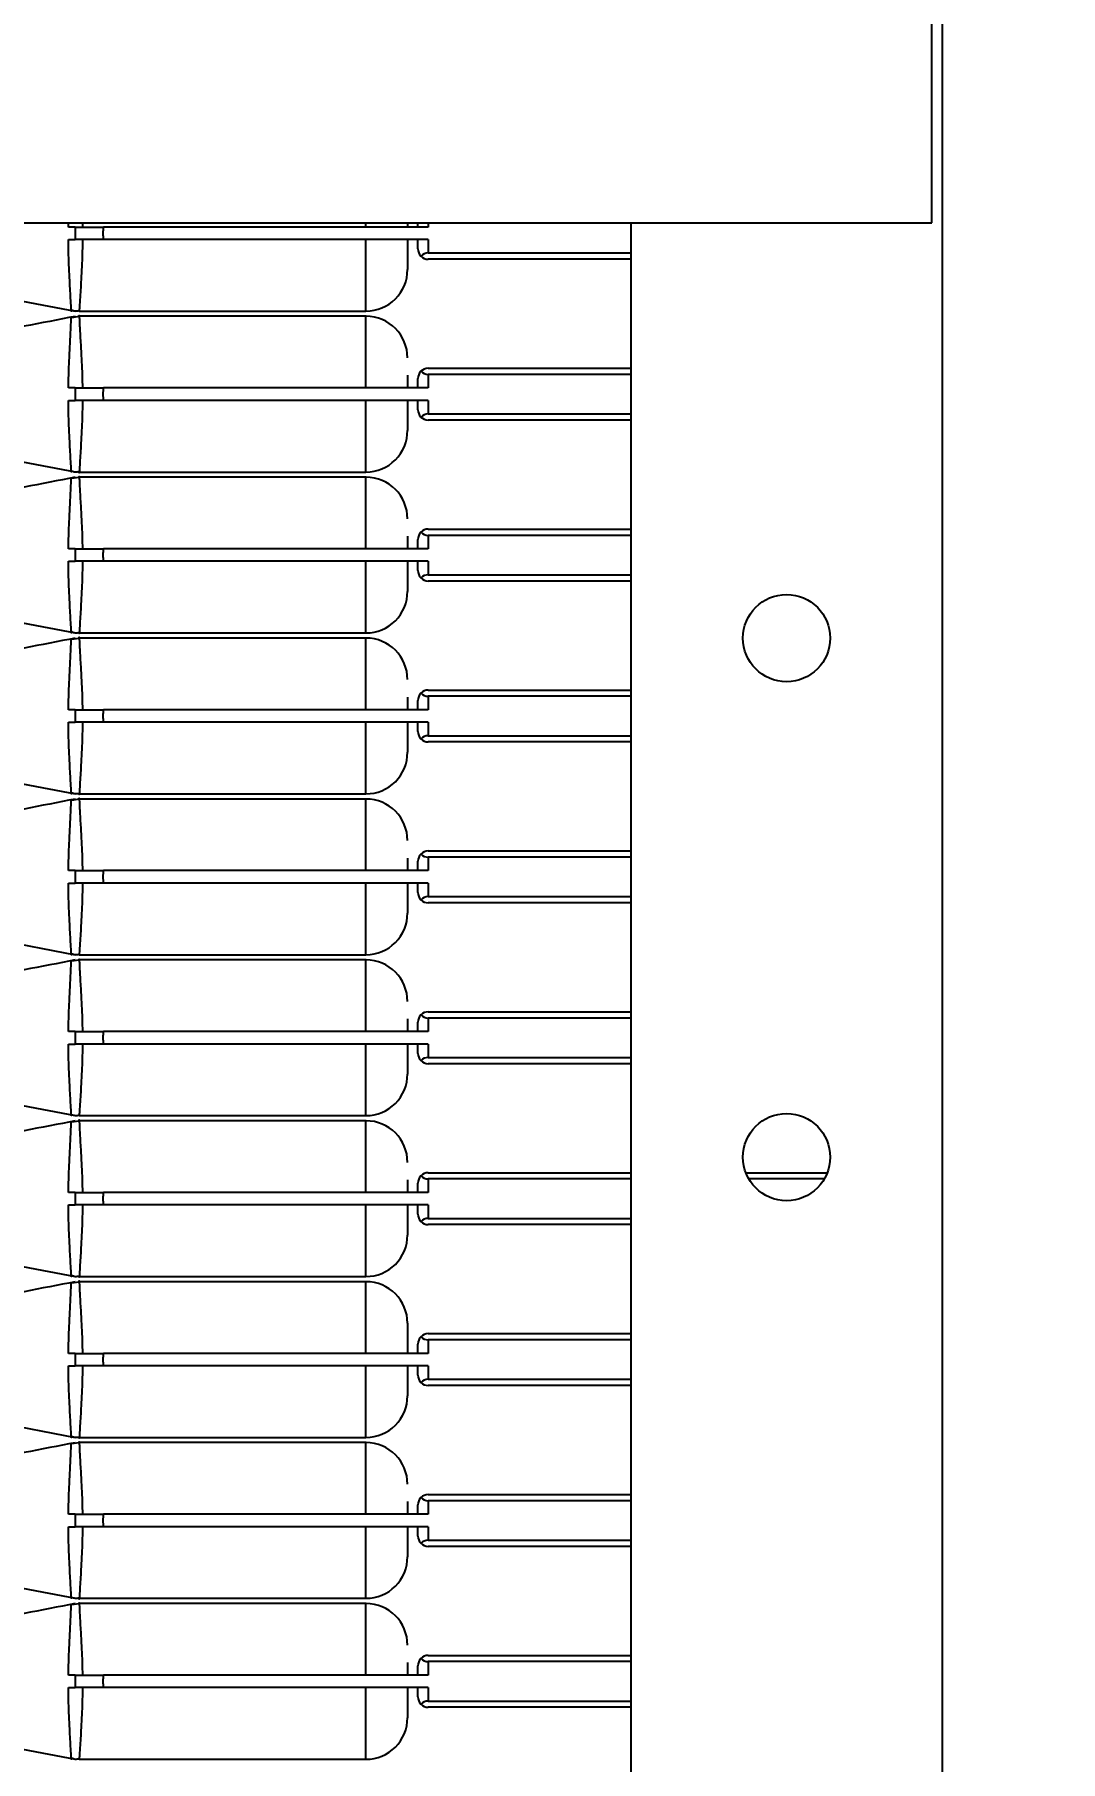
# Model space of a CAD drawing. Header units: millimetres. Extents: x 10 to 584, y 10 to 410.
# Drawn here: x 106.69 to 109.98, y 309.57 to 315.12 of the extents above; entities that cross this region are included whole.
import ezdxf

# ---------------------------------------------------------------- set-up
doc = ezdxf.new("R2010")
doc.units = ezdxf.units.MM
doc.layers.add('2', color=1, linetype='Continuous')
doc.styles.add('SLDTEXTSTYLE0', font='TXT', dxfattribs={"width": 0.7})
doc.dimstyles.new('SLDDIMSTYLE0', dxfattribs={"dimtxt": 3.5, "dimasz": 3.5, "dimexe": 0, "dimexo": 0.0625, "dimgap": 0.875, "dimtad": 1, "dimlfac": 15, "dimrnd": 1e-09, "dimzin": 12, "dimdsep": 46, "dimtxsty": 'SLDTEXTSTYLE0', "dimsah": 1, "dimcen": 0.09, "dimadec": 0, "dimazin": 3, "dimtfac": 1, "dimtofl": 0, "dimtmove": 0, "dimatfit": 3, "dimfxl": 0, "dimfrac": 2, "dimtolj": 1, "dimtzin": 12, "dimarcsym": 0})

# ---------------------------------------------------------------- blocks, each defined once
blk = doc.blocks.new('_D')
at = {"layer": '2', "color": 1}
for p, q in [((167.5018, 346.7783), (43.5018, 346.7783)), ((44.5018, 346.7783), (44.5018, 225.845)), ((181.5762, 225.845), (43.5018, 225.845))]:
    blk.add_line(p, q, dxfattribs=at)
for points in [[(44.5018, 346.7783), (43.9634, 343.2783), (45.0403, 343.2783)], [(44.5018, 225.845), (45.0403, 229.345), (43.9634, 229.345)]]:
    blk.add_solid(points, dxfattribs=at)
at = {"layer": '2', "color": 1, "insert": (39.9901, 278.6627), "char_height": 3.5, "attachment_point": 1, "rotation": 90, "style": 'SLDTEXTSTYLE0'}
blk.add_mtext('1814', dxfattribs=at)

msp = doc.modelspace()

# ---------------------------------------------------------------- linework, layer by layer
at = {"color": 7, "linetype": 'Continuous', "lineweight": 25}
for p, q in [((109.60183, 335.17831), (109.60183, 298.67831)), ((109.56849, 314.51165), (109.56849, 315.84498)), ((105.10183, 314.51165), (109.56849, 314.51165)), ((106.81849, 314.49831), (106.79671, 314.49831)), ((106.81849, 314.49831), (106.81849, 314.45831)), ((107.95183, 314.49831), (106.90968, 314.49831)), ((107.88516, 314.51165), (107.88516, 314.49831)), ((107.91849, 314.49831), (107.91849, 314.51165)), ((108.60183, 314.51165), (108.60183, 304.51165)), ((106.79662, 314.45831), (106.81849, 314.45831)), ((107.95183, 314.45831), (106.90968, 314.45831)), ((107.91849, 314.42831), (107.91849, 314.45831)), ((107.95183, 314.45831), (107.95183, 314.41498)), ((107.95183, 314.41498), (108.60183, 314.41498)), ((108.60183, 314.39498), (107.95183, 314.39498)), ((106.11849, 314.36165), (106.81849, 314.22847)), ((106.80585, 314.23275), (106.80594, 314.23082)), ((106.80585, 314.20713), (106.80594, 314.20913)), ((106.83141, 314.21067), (106.80619, 314.20726)), ((106.83128, 314.22831), (107.75183, 314.22831)), ((107.75183, 314.21165), (106.83128, 314.21165)), ((107.95183, 314.04498), (108.60183, 314.04498)), ((106.81849, 313.98165), (106.79671, 313.98165)), ((106.81849, 313.98165), (106.81849, 313.94165)), ((107.95183, 313.98165), (106.90968, 313.98165)), ((107.91849, 313.98165), (107.91849, 314.01165)), ((107.95183, 314.02498), (107.95183, 313.98165)), ((108.60183, 314.02498), (107.95183, 314.02498)), ((106.79662, 313.94165), (106.81849, 313.94165)), ((107.95183, 313.94165), (106.90968, 313.94165)), ((107.91849, 313.91165), (107.91849, 313.94165)), ((107.95183, 313.94165), (107.95183, 313.89831)), ((107.95183, 313.89831), (108.60183, 313.89831)), ((108.60183, 313.87831), (107.95183, 313.87831)), ((106.11849, 313.84498), (106.81849, 313.71181)), ((106.80585, 313.71608), (106.80594, 313.71415)), ((106.83128, 313.71165), (107.75183, 313.71165)), ((106.80585, 313.69047), (106.80594, 313.69247)), ((106.83141, 313.694), (106.80619, 313.69059)), ((107.75183, 313.69498), (106.83128, 313.69498)), ((107.91849, 313.46498), (107.91849, 313.49498)), ((107.95183, 313.52831), (108.60183, 313.52831)), ((108.60183, 313.50831), (107.95183, 313.50831)), ((107.95183, 313.50831), (107.95183, 313.46498)), ((106.79662, 313.42498), (106.81849, 313.42498)), ((106.81849, 313.46498), (106.79671, 313.46498)), ((106.81849, 313.46498), (106.81849, 313.42498)), ((107.95183, 313.46498), (106.90968, 313.46498)), ((107.95183, 313.42498), (106.90968, 313.42498)), ((107.91849, 313.39498), (107.91849, 313.42498)), ((107.95183, 313.42498), (107.95183, 313.38165)), ((107.95183, 313.38165), (108.60183, 313.38165)), ((106.11849, 313.32832), (106.81849, 313.19514)), ((108.60183, 313.36165), (107.95183, 313.36165)), ((106.80585, 313.19941), (106.80594, 313.19749)), ((106.80585, 313.1738), (106.80594, 313.1758)), ((106.83141, 313.17733), (106.80619, 313.17392)), ((106.83128, 313.19498), (107.75183, 313.19498)), ((107.75183, 313.17831), (106.83128, 313.17831)), ((107.91849, 312.94831), (107.91849, 312.97831)), ((107.95183, 313.01165), (108.60183, 313.01165)), ((107.95183, 312.99165), (107.95183, 312.94831)), ((108.60183, 312.99165), (107.95183, 312.99165)), ((106.81849, 312.94831), (106.79671, 312.94831)), ((106.81849, 312.94831), (106.81849, 312.90831)), ((107.95183, 312.94831), (106.90968, 312.94831)), ((106.79662, 312.90831), (106.81849, 312.90831)), ((107.95183, 312.90831), (106.90968, 312.90831)), ((107.91849, 312.87831), (107.91849, 312.90831)), ((107.95183, 312.90831), (107.95183, 312.86498)), ((106.11849, 312.81165), (106.81849, 312.67847)), ((107.95183, 312.86498), (108.60183, 312.86498)), ((108.60183, 312.84498), (107.95183, 312.84498)), ((106.80585, 312.68275), (106.80594, 312.68082)), ((106.80585, 312.65713), (106.80594, 312.65913)), ((106.83141, 312.66067), (106.80619, 312.65726)), ((106.83128, 312.67831), (107.75183, 312.67831)), ((107.75183, 312.66165), (106.83128, 312.66165)), ((107.95183, 312.49498), (108.60183, 312.49498)), ((106.81849, 312.43165), (106.79671, 312.43165)), ((106.81849, 312.43165), (106.81849, 312.39165)), ((107.95183, 312.43165), (106.90968, 312.43165)), ((107.91849, 312.43165), (107.91849, 312.46165)), ((108.60183, 312.47498), (107.95183, 312.47498)), ((107.95183, 312.47498), (107.95183, 312.43165)), ((106.79662, 312.39165), (106.81849, 312.39165)), ((107.95183, 312.39165), (106.90968, 312.39165)), ((107.91849, 312.36165), (107.91849, 312.39165)), ((107.95183, 312.39165), (107.95183, 312.34831)), ((107.95183, 312.34831), (108.60183, 312.34831)), ((108.60183, 312.32831), (107.95183, 312.32831)), ((106.11849, 312.29498), (106.81849, 312.16181)), ((106.80585, 312.16608), (106.80594, 312.16415)), ((106.83128, 312.16165), (107.75183, 312.16165)), ((107.75183, 312.14498), (106.83128, 312.14498)), ((106.80585, 312.14047), (106.80594, 312.14247)), ((106.83141, 312.144), (106.80619, 312.14059)), ((107.95183, 311.97831), (108.60183, 311.97831)), ((107.91849, 311.91498), (107.91849, 311.94498)), ((107.95183, 311.95831), (107.95183, 311.91498)), ((108.60183, 311.95831), (107.95183, 311.95831)), ((106.79662, 311.87498), (106.81849, 311.87498)), ((106.81849, 311.91498), (106.79671, 311.91498)), ((106.81849, 311.91498), (106.81849, 311.87498)), ((107.95183, 311.91498), (106.90968, 311.91498)), ((107.95183, 311.87498), (106.90968, 311.87498)), ((107.91849, 311.84498), (107.91849, 311.87498)), ((107.95183, 311.87498), (107.95183, 311.83165)), ((107.95183, 311.83165), (108.60183, 311.83165)), ((106.11849, 311.77832), (106.81849, 311.64514)), ((108.60183, 311.81165), (107.95183, 311.81165)), ((106.80585, 311.64941), (106.80594, 311.64749)), ((106.80585, 311.6238), (106.80594, 311.6258)), ((106.83141, 311.62733), (106.80619, 311.62392)), ((106.83128, 311.64498), (107.75183, 311.64498)), ((107.75183, 311.62831), (106.83128, 311.62831)), ((107.91849, 311.39831), (107.91849, 311.42831)), ((107.95183, 311.46165), (108.60183, 311.46165)), ((108.60183, 311.44165), (107.95183, 311.44165)), ((107.95183, 311.44165), (107.95183, 311.39831)), ((108.97106, 311.46165), (109.23259, 311.46165)), ((109.22307, 311.44165), (108.98058, 311.44165)), ((106.81849, 311.39831), (106.79671, 311.39831)), ((106.81849, 311.39831), (106.81849, 311.35831)), ((107.95183, 311.39831), (106.90968, 311.39831)), ((106.79662, 311.35831), (106.81849, 311.35831)), ((107.95183, 311.35831), (106.90968, 311.35831)), ((107.91849, 311.32831), (107.91849, 311.35831)), ((107.95183, 311.35831), (107.95183, 311.31498)), ((107.95183, 311.31498), (108.60183, 311.31498)), ((106.11849, 311.26165), (106.81849, 311.12847)), ((108.60183, 311.29498), (107.95183, 311.29498)), ((106.80585, 311.13275), (106.80594, 311.13082)), ((106.80585, 311.10713), (106.80594, 311.10913)), ((106.83141, 311.11067), (106.80619, 311.10726)), ((106.83128, 311.12831), (107.75183, 311.12831)), ((107.75183, 311.11165), (106.83128, 311.11165)), ((107.95183, 310.94498), (108.60183, 310.94498)), ((107.95183, 310.92498), (107.95183, 310.88165)), ((108.60183, 310.92498), (107.95183, 310.92498)), ((106.81849, 310.88165), (106.79671, 310.88165)), ((106.81849, 310.88165), (106.81849, 310.84165)), ((107.95183, 310.88165), (106.90968, 310.88165)), ((107.91849, 310.88165), (107.91849, 310.91165)), ((106.79662, 310.84165), (106.81849, 310.84165)), ((107.95183, 310.84165), (106.90968, 310.84165)), ((107.91849, 310.81165), (107.91849, 310.84165)), ((107.95183, 310.84165), (107.95183, 310.79831)), ((107.95183, 310.79831), (108.60183, 310.79831)), ((108.60183, 310.77831), (107.95183, 310.77831)), ((106.11849, 310.74498), (106.81849, 310.61181)), ((106.80585, 310.61608), (106.80594, 310.61415)), ((106.80585, 310.59047), (106.80594, 310.59247)), ((106.83141, 310.594), (106.80619, 310.59059)), ((106.83128, 310.61165), (107.75183, 310.61165)), ((107.75183, 310.59498), (106.83128, 310.59498)), ((107.95183, 310.42831), (108.60183, 310.42831)), ((107.91849, 310.36498), (107.91849, 310.39498)), ((107.95183, 310.40831), (107.95183, 310.36498)), ((108.60183, 310.40831), (107.95183, 310.40831)), ((106.79662, 310.32498), (106.81849, 310.32498)), ((106.81849, 310.36498), (106.79671, 310.36498)), ((106.81849, 310.36498), (106.81849, 310.32498)), ((107.95183, 310.36498), (106.90968, 310.36498)), ((107.95183, 310.32498), (106.90968, 310.32498)), ((107.91849, 310.29498), (107.91849, 310.32498)), ((107.95183, 310.32498), (107.95183, 310.28165)), ((107.95183, 310.28165), (108.60183, 310.28165)), ((108.60183, 310.26165), (107.95183, 310.26165)), ((106.11849, 310.22832), (106.81849, 310.09514)), ((106.80585, 310.09941), (106.80594, 310.09749)), ((106.83128, 310.09498), (107.75183, 310.09498)), ((106.80585, 310.0738), (106.80594, 310.0758)), ((106.83141, 310.07733), (106.80619, 310.07392)), ((107.75183, 310.07831), (106.83128, 310.07831)), ((107.91849, 309.84831), (107.91849, 309.87831)), ((107.95183, 309.91165), (108.60183, 309.91165)), ((107.95183, 309.89165), (107.95183, 309.84831)), ((108.60183, 309.89165), (107.95183, 309.89165)), ((106.81849, 309.84831), (106.79671, 309.84831)), ((106.81849, 309.84831), (106.81849, 309.80831)), ((107.95183, 309.84831), (106.90968, 309.84831)), ((106.79662, 309.80831), (106.81849, 309.80831)), ((107.95183, 309.80831), (106.90968, 309.80831)), ((107.91849, 309.77831), (107.91849, 309.80831)), ((107.95183, 309.80831), (107.95183, 309.76498)), ((107.95183, 309.76498), (108.60183, 309.76498)), ((106.11849, 309.71165), (106.81849, 309.57847)), ((108.60183, 309.74498), (107.95183, 309.74498)), ((106.80585, 309.58275), (106.80594, 309.58082)), ((106.83128, 309.57831), (107.75183, 309.57831))]:
    msp.add_line(p, q, dxfattribs=at)
at = {"color": 59, "linetype": 'Continuous', "lineweight": 25}
for p, q in [((106.79671, 314.49831), (106.79694, 314.51165)), ((106.84132, 314.51165), (106.84162, 314.49831)), ((107.75183, 314.49831), (107.75183, 314.51165)), ((107.95183, 314.51165), (107.95183, 314.49831))]:
    msp.add_line(p, q, dxfattribs=at)
at = {"color": 7, "linetype": 'Continuous', "lineweight": 25}
for centre in [(109.10183, 313.17831), (109.10183, 311.51165)]:
    msp.add_circle(centre, 0.14, dxfattribs=at)
for centre, radius, start, end in [((107.95183, 314.42831), 0.03333, 180, 224.427), ((107.95183, 314.38165), 0.03333, 90, 135.573), ((107.95183, 314.42831), 0.03333, 224.427, 270), ((107.75183, 314.36165), 0.13333, 269.98212, 0), ((107.75183, 314.07831), 0.13333, 0, 89.98212), ((107.95183, 314.01165), 0.03333, 135.573, 180), ((107.95183, 314.01165), 0.03333, 90, 135.573), ((107.95183, 314.05831), 0.03333, 224.427, 270), ((107.95183, 313.91165), 0.03333, 180, 224.427), ((107.95183, 313.86498), 0.03333, 90, 135.573), ((107.95183, 313.91165), 0.03333, 224.427, 270), ((107.75183, 313.84498), 0.13333, 269.98212, 0), ((107.75183, 313.56165), 0.13333, 0, 89.98212), ((107.95183, 313.49498), 0.03333, 135.573, 180), ((107.95183, 313.49498), 0.03333, 90, 135.573), ((107.95183, 313.54165), 0.03333, 224.427, 270), ((107.95183, 313.39498), 0.03333, 180, 224.427), ((107.95183, 313.34831), 0.03333, 90, 135.573), ((107.95183, 313.39498), 0.03333, 224.427, 270), ((107.75183, 313.32831), 0.13333, 269.98212, 0), ((107.75183, 313.04498), 0.13333, 0, 89.98212), ((107.95183, 312.97831), 0.03333, 135.573, 180), ((107.95183, 312.97831), 0.03333, 90, 135.573), ((107.95183, 313.02498), 0.03333, 224.427, 270), ((107.95183, 312.87831), 0.03333, 180, 224.427), ((107.75183, 312.81165), 0.13333, 269.98212, 0), ((107.95183, 312.83165), 0.03333, 90, 135.573), ((107.95183, 312.87831), 0.03333, 224.427, 270), ((107.75183, 312.52831), 0.13333, 0, 89.98212), ((107.95183, 312.46165), 0.03333, 135.573, 180), ((107.95183, 312.46165), 0.03333, 90, 135.573), ((107.95183, 312.50831), 0.03333, 224.427, 270), ((107.95183, 312.36165), 0.03333, 180, 224.427), ((107.95183, 312.31498), 0.03333, 90, 135.573), ((107.95183, 312.36165), 0.03333, 224.427, 270), ((107.75183, 312.29498), 0.13333, 269.98212, 0), ((107.75183, 312.01165), 0.13333, 0, 89.98212), ((107.95183, 311.94498), 0.03333, 90, 135.573), ((107.95183, 311.94498), 0.03333, 135.573, 180), ((107.95183, 311.99165), 0.03333, 224.427, 270), ((107.95183, 311.84498), 0.03333, 180, 224.427), ((107.95183, 311.79831), 0.03333, 90, 135.573), ((107.95183, 311.84498), 0.03333, 224.427, 270), ((107.75183, 311.77831), 0.13333, 269.98212, 0), ((107.75183, 311.49498), 0.13333, 0, 89.98212), ((107.95183, 311.42831), 0.03333, 135.573, 180), ((107.95183, 311.42831), 0.03333, 90, 135.573), ((107.95183, 311.47498), 0.03333, 224.427, 270), ((107.95183, 311.32831), 0.03333, 180, 224.427), ((107.95183, 311.28165), 0.03333, 90, 135.573), ((107.75183, 311.26165), 0.13333, 269.98212, 0), ((107.95183, 311.32831), 0.03333, 224.427, 270), ((107.75183, 310.97831), 0.13333, 0, 89.98212), ((107.95183, 310.91165), 0.03333, 135.573, 180), ((107.95183, 310.91165), 0.03333, 90, 135.573), ((107.95183, 310.95831), 0.03333, 224.427, 270), ((107.95183, 310.81165), 0.03333, 180, 224.427), ((107.95183, 310.76498), 0.03333, 90, 135.573), ((107.95183, 310.81165), 0.03333, 224.427, 270), ((107.75183, 310.74498), 0.13333, 269.98212, 0), ((107.75183, 310.46165), 0.13333, 0, 89.98212), ((107.95183, 310.39498), 0.03333, 90, 135.573), ((107.95183, 310.39498), 0.03333, 135.573, 180), ((107.95183, 310.44165), 0.03333, 224.427, 270), ((107.95183, 310.29498), 0.03333, 180, 224.427), ((107.95183, 310.24831), 0.03333, 90, 135.573), ((107.95183, 310.29498), 0.03333, 224.427, 270), ((107.75183, 310.22831), 0.13333, 269.98212, 0), ((107.75183, 309.94498), 0.13333, 0, 89.98212), ((107.95183, 309.87831), 0.03333, 135.573, 180), ((107.95183, 309.87831), 0.03333, 90, 135.573), ((107.95183, 309.92498), 0.03333, 224.427, 270), ((107.95183, 309.77831), 0.03333, 180, 224.427), ((107.95183, 309.73165), 0.03333, 90, 135.573), ((107.75183, 309.71165), 0.13333, 269.98212, 0), ((107.95183, 309.77831), 0.03333, 224.427, 270)]:
    msp.add_arc(centre, radius, start, end, dxfattribs=at)
for points, knots in [([(106.81849, 314.49831), (106.83075, 314.49831), (106.85527, 314.49831), (106.88872, 314.49831), (106.90673, 314.49831), (106.90968, 314.49831)], [0, 0, 0, 0, 0.4554846, 0.9107025, 1, 1, 1, 1]), ([(106.90968, 314.45831), (106.89424, 314.45831), (106.86333, 314.45831), (106.8336, 314.45831), (106.82024, 314.45831), (106.81849, 314.45831)], [0, 0, 0, 0, 0.4648277, 0.9302045, 1, 1, 1, 1]), ([(107.88516, 314.45831), (107.88516, 314.45341), (107.88516, 314.43241), (107.88516, 314.40563), (107.88516, 314.37048), (107.88516, 314.36529), (107.88516, 314.36165)], [0, 0, 0, 0, 0.0657911, 0.2821103, 0.4967919, 1, 1, 1, 1]), ([(106.81849, 314.21149), (106.70924, 314.19018), (106.47591, 314.14468), (106.24257, 314.10135), (106.11849, 314.07831)], [0, 0, 0, 0, 0.4682335, 1, 1, 1, 1]), ([(106.80637, 314.23237), (106.8104, 314.23084), (106.81843, 314.22776), (106.82689, 314.22934), (106.83111, 314.23013)], [0, 0, 0, 0, 0.5005037, 1, 1, 1, 1]), ([(106.81849, 313.98165), (106.83075, 313.98165), (106.85527, 313.98165), (106.88872, 313.98165), (106.90673, 313.98165), (106.90968, 313.98165)], [0, 0, 0, 0, 0.4554846, 0.9107025, 1, 1, 1, 1]), ([(107.88516, 314.02223), (107.88516, 314.01488), (107.88516, 314.00354), (107.88516, 313.98734), (107.88516, 313.98165)], [0, 0, 0, 0, 0.6488276, 1, 1, 1, 1]), ([(106.90968, 313.94165), (106.89424, 313.94165), (106.86333, 313.94165), (106.8336, 313.94165), (106.82024, 313.94165), (106.81849, 313.94165)], [0, 0, 0, 0, 0.4648277, 0.9302045, 1, 1, 1, 1]), ([(107.88516, 313.94165), (107.88516, 313.93675), (107.88516, 313.91574), (107.88516, 313.88896), (107.88516, 313.85382), (107.88516, 313.84862), (107.88516, 313.84498)], [0, 0, 0, 0, 0.0657911, 0.2821103, 0.4967919, 1, 1, 1, 1]), ([(106.80637, 313.71571), (106.8104, 313.71417), (106.81843, 313.7111), (106.82689, 313.71267), (106.83111, 313.71346)], [0, 0, 0, 0, 0.5005037, 1, 1, 1, 1]), ([(106.81849, 313.69482), (106.70924, 313.67352), (106.47591, 313.62802), (106.24257, 313.58469), (106.11849, 313.56165)], [0, 0, 0, 0, 0.4682335, 1, 1, 1, 1]), ([(107.88516, 313.50557), (107.88516, 313.49821), (107.88516, 313.48687), (107.88516, 313.47067), (107.88516, 313.46498)], [0, 0, 0, 0, 0.6488276, 1, 1, 1, 1]), ([(106.81849, 313.46498), (106.83075, 313.46498), (106.85527, 313.46498), (106.88872, 313.46498), (106.90673, 313.46498), (106.90968, 313.46498)], [0, 0, 0, 0, 0.4554846, 0.9107025, 1, 1, 1, 1]), ([(106.90968, 313.42498), (106.89424, 313.42498), (106.86333, 313.42498), (106.8336, 313.42498), (106.82024, 313.42498), (106.81849, 313.42498)], [0, 0, 0, 0, 0.4648277, 0.9302045, 1, 1, 1, 1]), ([(107.88516, 313.42498), (107.88516, 313.42008), (107.88516, 313.39907), (107.88516, 313.37229), (107.88516, 313.33715), (107.88516, 313.33196), (107.88516, 313.32831)], [0, 0, 0, 0, 0.0657911, 0.2821103, 0.4967919, 1, 1, 1, 1]), ([(106.80637, 313.19904), (106.8104, 313.1975), (106.81843, 313.19443), (106.82689, 313.196), (106.83111, 313.19679)], [0, 0, 0, 0, 0.5005037, 1, 1, 1, 1]), ([(106.81849, 313.17816), (106.70924, 313.15685), (106.47591, 313.11135), (106.24257, 313.06802), (106.11849, 313.04498)], [0, 0, 0, 0, 0.4682335, 1, 1, 1, 1]), ([(107.88516, 312.9889), (107.88516, 312.98154), (107.88516, 312.97021), (107.88516, 312.954), (107.88516, 312.94831)], [0, 0, 0, 0, 0.6488276, 1, 1, 1, 1]), ([(106.81849, 312.94831), (106.83075, 312.94831), (106.85527, 312.94831), (106.88872, 312.94831), (106.90673, 312.94831), (106.90968, 312.94831)], [0, 0, 0, 0, 0.4554846, 0.9107025, 1, 1, 1, 1]), ([(106.90968, 312.90831), (106.89424, 312.90831), (106.86333, 312.90831), (106.8336, 312.90831), (106.82024, 312.90831), (106.81849, 312.90831)], [0, 0, 0, 0, 0.46482772, 0.93020447, 1, 1, 1, 1]), ([(107.88516, 312.90831), (107.88516, 312.90341), (107.88516, 312.88241), (107.88516, 312.85563), (107.88516, 312.82048), (107.88516, 312.81529), (107.88516, 312.81165)], [0, 0, 0, 0, 0.0657911, 0.2821103, 0.4967919, 1, 1, 1, 1]), ([(106.81849, 312.66149), (106.70924, 312.64018), (106.47591, 312.59468), (106.24257, 312.55135), (106.11849, 312.52831)], [0, 0, 0, 0, 0.4682335, 1, 1, 1, 1]), ([(106.80637, 312.68237), (106.8104, 312.68084), (106.81843, 312.67776), (106.82689, 312.67934), (106.83111, 312.68013)], [0, 0, 0, 0, 0.5005037, 1, 1, 1, 1]), ([(106.81849, 312.43165), (106.83075, 312.43165), (106.85527, 312.43165), (106.88872, 312.43165), (106.90673, 312.43165), (106.90968, 312.43165)], [0, 0, 0, 0, 0.4554846, 0.9107025, 1, 1, 1, 1]), ([(107.88516, 312.47223), (107.88516, 312.46488), (107.88516, 312.45354), (107.88516, 312.43734), (107.88516, 312.43165)], [0, 0, 0, 0, 0.6488276, 1, 1, 1, 1]), ([(106.90968, 312.39165), (106.89424, 312.39165), (106.86333, 312.39165), (106.8336, 312.39165), (106.82024, 312.39165), (106.81849, 312.39165)], [0, 0, 0, 0, 0.46482772, 0.93020447, 1, 1, 1, 1]), ([(107.88516, 312.39165), (107.88516, 312.38675), (107.88516, 312.36574), (107.88516, 312.33896), (107.88516, 312.30382), (107.88516, 312.29862), (107.88516, 312.29498)], [0, 0, 0, 0, 0.0657911, 0.2821103, 0.4967919, 1, 1, 1, 1]), ([(106.81849, 312.14482), (106.70924, 312.12352), (106.47591, 312.07802), (106.24257, 312.03469), (106.11849, 312.01165)], [0, 0, 0, 0, 0.4682335, 1, 1, 1, 1]), ([(106.80637, 312.16571), (106.8104, 312.16417), (106.81843, 312.1611), (106.82689, 312.16267), (106.83111, 312.16346)], [0, 0, 0, 0, 0.5005037, 1, 1, 1, 1]), ([(107.88516, 311.95557), (107.88516, 311.94821), (107.88516, 311.93687), (107.88516, 311.92067), (107.88516, 311.91498)], [0, 0, 0, 0, 0.6488276, 1, 1, 1, 1]), ([(106.81849, 311.91498), (106.83075, 311.91498), (106.85527, 311.91498), (106.88872, 311.91498), (106.90673, 311.91498), (106.90968, 311.91498)], [0, 0, 0, 0, 0.4554846, 0.9107025, 1, 1, 1, 1]), ([(106.90968, 311.87498), (106.89424, 311.87498), (106.86333, 311.87498), (106.8336, 311.87498), (106.82024, 311.87498), (106.81849, 311.87498)], [0, 0, 0, 0, 0.46482772, 0.93020447, 1, 1, 1, 1]), ([(107.88516, 311.87498), (107.88516, 311.87008), (107.88516, 311.84907), (107.88516, 311.82229), (107.88516, 311.78715), (107.88516, 311.78196), (107.88516, 311.77831)], [0, 0, 0, 0, 0.0657911, 0.2821103, 0.4967919, 1, 1, 1, 1]), ([(106.80637, 311.64904), (106.8104, 311.6475), (106.81843, 311.64443), (106.82689, 311.646), (106.83111, 311.64679)], [0, 0, 0, 0, 0.5005037, 1, 1, 1, 1]), ([(106.81849, 311.62816), (106.70924, 311.60685), (106.47591, 311.56135), (106.24257, 311.51802), (106.11849, 311.49498)], [0, 0, 0, 0, 0.4682335, 1, 1, 1, 1]), ([(107.88516, 311.4389), (107.88516, 311.43154), (107.88516, 311.42021), (107.88516, 311.404), (107.88516, 311.39831)], [0, 0, 0, 0, 0.6488276, 1, 1, 1, 1]), ([(106.81849, 311.39831), (106.83075, 311.39831), (106.85527, 311.39831), (106.88872, 311.39831), (106.90673, 311.39831), (106.90968, 311.39831)], [0, 0, 0, 0, 0.4554846, 0.9107025, 1, 1, 1, 1]), ([(106.90968, 311.35831), (106.89424, 311.35831), (106.86333, 311.35831), (106.8336, 311.35831), (106.82024, 311.35831), (106.81849, 311.35831)], [0, 0, 0, 0, 0.4648277, 0.9302045, 1, 1, 1, 1]), ([(107.88516, 311.35831), (107.88516, 311.35341), (107.88516, 311.33241), (107.88516, 311.30563), (107.88516, 311.27048), (107.88516, 311.26529), (107.88516, 311.26165)], [0, 0, 0, 0, 0.0657911, 0.2821103, 0.4967919, 1, 1, 1, 1]), ([(106.81849, 311.11149), (106.70924, 311.09018), (106.47591, 311.04468), (106.24257, 311.00135), (106.11849, 310.97831)], [0, 0, 0, 0, 0.4682335, 1, 1, 1, 1]), ([(106.80637, 311.13237), (106.8104, 311.13084), (106.81843, 311.12776), (106.82689, 311.12934), (106.83111, 311.13013)], [0, 0, 0, 0, 0.5005037, 1, 1, 1, 1]), ([(107.88516, 310.97831), (107.88516, 310.97561), (107.88516, 310.97085), (107.88516, 310.93775), (107.88516, 310.90603), (107.88516, 310.88728), (107.88516, 310.88165)], [0, 0, 0, 0, 0.424183, 0.7471794, 0.9240222, 1, 1, 1, 1]), ([(106.81849, 310.88165), (106.83075, 310.88165), (106.85527, 310.88165), (106.88872, 310.88165), (106.90673, 310.88165), (106.90968, 310.88165)], [0, 0, 0, 0, 0.4554846, 0.9107025, 1, 1, 1, 1]), ([(106.90968, 310.84165), (106.89424, 310.84165), (106.86333, 310.84165), (106.8336, 310.84165), (106.82024, 310.84165), (106.81849, 310.84165)], [0, 0, 0, 0, 0.4648277, 0.9302045, 1, 1, 1, 1]), ([(107.88516, 310.84165), (107.88516, 310.83675), (107.88516, 310.81574), (107.88516, 310.78896), (107.88516, 310.75382), (107.88516, 310.74862), (107.88516, 310.74498)], [0, 0, 0, 0, 0.0657911, 0.2821103, 0.4967919, 1, 1, 1, 1]), ([(106.81849, 310.59482), (106.70924, 310.57352), (106.47591, 310.52802), (106.24257, 310.48469), (106.11849, 310.46165)], [0, 0, 0, 0, 0.4682335, 1, 1, 1, 1]), ([(106.80637, 310.61571), (106.8104, 310.61417), (106.81843, 310.6111), (106.82689, 310.61267), (106.83111, 310.61346)], [0, 0, 0, 0, 0.5005037, 1, 1, 1, 1]), ([(107.88516, 310.40557), (107.88516, 310.39821), (107.88516, 310.38687), (107.88516, 310.37067), (107.88516, 310.36498)], [0, 0, 0, 0, 0.6488276, 1, 1, 1, 1]), ([(106.81849, 310.36498), (106.83075, 310.36498), (106.85527, 310.36498), (106.88872, 310.36498), (106.90673, 310.36498), (106.90968, 310.36498)], [0, 0, 0, 0, 0.4554846, 0.9107025, 1, 1, 1, 1]), ([(106.90968, 310.32498), (106.89424, 310.32498), (106.86333, 310.32498), (106.8336, 310.32498), (106.82024, 310.32498), (106.81849, 310.32498)], [0, 0, 0, 0, 0.4648277, 0.9302045, 1, 1, 1, 1]), ([(107.88516, 310.32498), (107.88516, 310.32008), (107.88516, 310.29907), (107.88516, 310.27229), (107.88516, 310.23715), (107.88516, 310.23196), (107.88516, 310.22831)], [0, 0, 0, 0, 0.0657911, 0.2821103, 0.4967919, 1, 1, 1, 1]), ([(106.80637, 310.09904), (106.8104, 310.0975), (106.81843, 310.09443), (106.82689, 310.096), (106.83111, 310.09679)], [0, 0, 0, 0, 0.5005037, 1, 1, 1, 1]), ([(106.81849, 310.07816), (106.70924, 310.05685), (106.47591, 310.01135), (106.24257, 309.96802), (106.11849, 309.94498)], [0, 0, 0, 0, 0.4682335, 1, 1, 1, 1]), ([(107.88516, 309.8889), (107.88516, 309.88154), (107.88516, 309.87021), (107.88516, 309.854), (107.88516, 309.84831)], [0, 0, 0, 0, 0.6488276, 1, 1, 1, 1]), ([(106.81849, 309.84831), (106.83075, 309.84831), (106.85527, 309.84831), (106.88872, 309.84831), (106.90673, 309.84831), (106.90968, 309.84831)], [0, 0, 0, 0, 0.4554846, 0.9107025, 1, 1, 1, 1]), ([(106.90968, 309.80831), (106.89424, 309.80831), (106.86333, 309.80831), (106.8336, 309.80831), (106.82024, 309.80831), (106.81849, 309.80831)], [0, 0, 0, 0, 0.46482772, 0.93020447, 1, 1, 1, 1]), ([(107.88516, 309.80831), (107.88516, 309.80341), (107.88516, 309.78241), (107.88516, 309.75563), (107.88516, 309.72048), (107.88516, 309.71529), (107.88516, 309.71165)], [0, 0, 0, 0, 0.0657911, 0.2821103, 0.4967919, 1, 1, 1, 1]), ([(106.80637, 309.58237), (106.8104, 309.58084), (106.81843, 309.57776), (106.82689, 309.57934), (106.83111, 309.58013)], [0, 0, 0, 0, 0.5005037, 1, 1, 1, 1])]:
    msp.add_open_spline(points, degree=3, knots=knots, dxfattribs=at)
for points in [[(106.90968, 314.49831), (106.90818, 314.49165), (106.90519, 314.47831), (106.90818, 314.46498), (106.90968, 314.45831)], [(106.90968, 313.98165), (106.90818, 313.97498), (106.90519, 313.96165), (106.90818, 313.94831), (106.90968, 313.94165)], [(106.90968, 313.46498), (106.90818, 313.45831), (106.90519, 313.44498), (106.90818, 313.43165), (106.90968, 313.42498)], [(106.90968, 312.94831), (106.90818, 312.94165), (106.90519, 312.92831), (106.90818, 312.91498), (106.90968, 312.90831)], [(106.90968, 312.43165), (106.90818, 312.42498), (106.90519, 312.41165), (106.90818, 312.39831), (106.90968, 312.39165)], [(106.90968, 311.91498), (106.90818, 311.90831), (106.90519, 311.89498), (106.90818, 311.88165), (106.90968, 311.87498)], [(106.90968, 311.39831), (106.90818, 311.39165), (106.90519, 311.37831), (106.90818, 311.36498), (106.90968, 311.35831)], [(106.90968, 310.88165), (106.90818, 310.87498), (106.90519, 310.86165), (106.90818, 310.84831), (106.90968, 310.84165)], [(106.90968, 310.36498), (106.90818, 310.35831), (106.90519, 310.34498), (106.90818, 310.33165), (106.90968, 310.32498)], [(106.90968, 309.84831), (106.90818, 309.84165), (106.90519, 309.82831), (106.90818, 309.81498), (106.90968, 309.80831)]]:
    msp.add_open_spline(points, degree=3, dxfattribs=at)
at = {"color": 59, "linetype": 'Continuous', "lineweight": 25}
for points, knots in [([(106.80594, 314.23082), (106.80594, 314.23079), (106.80634, 314.22132), (106.80487, 314.24653), (106.80212, 314.29673), (106.79944, 314.34813), (106.79719, 314.40915), (106.79681, 314.44156), (106.79662, 314.45831)], [0, 0, 0, 0, 0.0010478, 0.3924238, 0.5418725, 0.7850634, 0.8888566, 1, 1, 1, 1]), ([(106.84175, 314.45831), (106.84174, 314.45775), (106.84161, 314.43849), (106.84084, 314.40375), (106.83818, 314.34214), (106.8353, 314.29307), (106.83225, 314.24119), (106.83169, 314.23372), (106.83128, 314.22832)], [0, 0, 0, 0, 0.0036336, 0.1247433, 0.2288001, 0.4680545, 0.614938, 1, 1, 1, 1]), ([(107.75183, 314.22831), (107.75183, 314.23356), (107.75183, 314.24128), (107.75183, 314.29464), (107.75183, 314.34654), (107.75183, 314.40597), (107.75183, 314.44016), (107.75183, 314.45831)], [0, 0, 0, 0, 0.3773035, 0.5553663, 0.7769376, 0.8815574, 1, 1, 1, 1]), ([(106.79671, 313.98165), (106.79687, 313.99269), (106.79733, 314.02413), (106.79945, 314.07796), (106.80266, 314.14041), (106.80547, 314.19506), (106.80572, 314.20283), (106.80585, 314.20713)], [0, 0, 0, 0, 0.07522323, 0.21420289, 0.39996089, 0.66787957, 1, 1, 1, 1]), ([(106.83128, 314.21164), (106.83128, 314.21164), (106.83068, 314.22095), (106.83192, 314.19456), (106.83461, 314.14534), (106.8381, 314.08379), (106.84072, 314.02912), (106.84137, 313.99501), (106.84162, 313.98165)], [0, 0, 0, 0, 0.0000568, 0.3457315, 0.6012125, 0.7779294, 0.912991, 1, 1, 1, 1]), ([(106.83128, 314.21164), (106.83128, 314.21164), (106.83068, 314.22095), (106.83153, 314.20384), (106.83238, 314.18675)], [0, 0, 0, 0, 0.0001642, 1, 1, 1, 1]), ([(107.75183, 313.98165), (107.75183, 313.99673), (107.75183, 314.03288), (107.75183, 314.08944), (107.75183, 314.15025), (107.75183, 314.20086), (107.75183, 314.20785), (107.75183, 314.21165)], [0, 0, 0, 0, 0.0982685, 0.2356394, 0.4182639, 0.6841567, 1, 1, 1, 1]), ([(106.80594, 313.71415), (106.80594, 313.71413), (106.80634, 313.70466), (106.80487, 313.72986), (106.80212, 313.78007), (106.79944, 313.83146), (106.79719, 313.89249), (106.79681, 313.92489), (106.79662, 313.94165)], [0, 0, 0, 0, 0.0010478, 0.3924238, 0.5418725, 0.7850634, 0.8888566, 1, 1, 1, 1]), ([(106.84175, 313.94165), (106.84174, 313.94109), (106.84161, 313.92182), (106.84084, 313.88706), (106.83818, 313.82556), (106.83526, 313.77572), (106.83238, 313.72694), (106.83087, 313.70241), (106.83128, 313.71167), (106.83128, 313.71169)], [0, 0, 0, 0, 0.0036315, 0.12467, 0.2286657, 0.4677796, 0.6145768, 0.9994695, 1, 1, 1, 1]), ([(107.75183, 313.71165), (107.75183, 313.71689), (107.75183, 313.72461), (107.75183, 313.77798), (107.75183, 313.82987), (107.75183, 313.8893), (107.75183, 313.92349), (107.75183, 313.94165)], [0, 0, 0, 0, 0.3773035, 0.5553663, 0.7769376, 0.8815574, 1, 1, 1, 1]), ([(106.83128, 313.69498), (106.83128, 313.69498), (106.83068, 313.70428), (106.83153, 313.68718), (106.83238, 313.67008)], [0, 0, 0, 0, 0.0001642, 1, 1, 1, 1]), ([(106.83128, 313.69498), (106.83128, 313.69498), (106.83068, 313.70428), (106.83192, 313.67789), (106.83461, 313.62867), (106.8381, 313.56713), (106.84072, 313.51245), (106.84137, 313.47834), (106.84162, 313.46498)], [0, 0, 0, 0, 0.0000568, 0.3457315, 0.6012125, 0.7779294, 0.912991, 1, 1, 1, 1]), ([(106.83128, 313.69495), (106.83128, 313.69496), (106.83068, 313.70428), (106.83153, 313.68717), (106.83238, 313.67008)], [0, 0, 0, 0, 0.0012234, 1, 1, 1, 1]), ([(106.79671, 313.46498), (106.79687, 313.47602), (106.79733, 313.50746), (106.79945, 313.56129), (106.80266, 313.62375), (106.80547, 313.67839), (106.80572, 313.68616), (106.80585, 313.69047)], [0, 0, 0, 0, 0.07522323, 0.21420289, 0.39996089, 0.66787957, 1, 1, 1, 1]), ([(107.75183, 313.46498), (107.75183, 313.48006), (107.75183, 313.51622), (107.75183, 313.57277), (107.75183, 313.63359), (107.75183, 313.68419), (107.75183, 313.69118), (107.75183, 313.69498)], [0, 0, 0, 0, 0.0982685, 0.2356394, 0.4182639, 0.6841567, 1, 1, 1, 1]), ([(106.80594, 313.19749), (106.80594, 313.19746), (106.80634, 313.18799), (106.80487, 313.21319), (106.80212, 313.2634), (106.79944, 313.31479), (106.79719, 313.37582), (106.79681, 313.40822), (106.79662, 313.42498)], [0, 0, 0, 0, 0.0010478, 0.3924238, 0.5418725, 0.7850634, 0.8888566, 1, 1, 1, 1]), ([(106.84175, 313.42498), (106.84174, 313.42442), (106.84161, 313.40515), (106.84084, 313.37039), (106.83818, 313.30889), (106.83526, 313.25905), (106.83238, 313.21028), (106.83087, 313.18574), (106.83128, 313.19501), (106.83128, 313.19502)], [0, 0, 0, 0, 0.0036315, 0.12467, 0.2286657, 0.4677796, 0.6145768, 0.9994695, 1, 1, 1, 1]), ([(107.75183, 313.19498), (107.75183, 313.20023), (107.75183, 313.20795), (107.75183, 313.26131), (107.75183, 313.31321), (107.75183, 313.37264), (107.75183, 313.40683), (107.75183, 313.42498)], [0, 0, 0, 0, 0.3773035, 0.5553663, 0.7769376, 0.8815574, 1, 1, 1, 1]), ([(106.79671, 312.94831), (106.79687, 312.95935), (106.79733, 312.99079), (106.79945, 313.04462), (106.80266, 313.10708), (106.80547, 313.16172), (106.80572, 313.1695), (106.80585, 313.1738)], [0, 0, 0, 0, 0.07522323, 0.21420289, 0.39996089, 0.66787957, 1, 1, 1, 1]), ([(106.83128, 313.17828), (106.83128, 313.17829), (106.83068, 313.18761), (106.83192, 313.16123), (106.83461, 313.112), (106.8381, 313.05046), (106.84072, 312.99578), (106.84137, 312.96168), (106.84162, 312.94831)], [0, 0, 0, 0, 0.0004232, 0.3459713, 0.6013587, 0.7780107, 0.9130229, 1, 1, 1, 1]), ([(107.75183, 312.94831), (107.75183, 312.96339), (107.75183, 312.99955), (107.75183, 313.05611), (107.75183, 313.11692), (107.75183, 313.16753), (107.75183, 313.17452), (107.75183, 313.17831)], [0, 0, 0, 0, 0.0982685, 0.2356394, 0.4182639, 0.6841567, 1, 1, 1, 1]), ([(106.80594, 312.68082), (106.80594, 312.68079), (106.80634, 312.67132), (106.80487, 312.69653), (106.80212, 312.74673), (106.79944, 312.79813), (106.79719, 312.85915), (106.79681, 312.89156), (106.79662, 312.90831)], [0, 0, 0, 0, 0.0010478, 0.3924238, 0.5418725, 0.7850634, 0.8888566, 1, 1, 1, 1]), ([(106.84175, 312.90831), (106.84174, 312.90775), (106.84161, 312.88849), (106.84084, 312.85373), (106.83818, 312.79223), (106.83526, 312.74238), (106.83238, 312.69361), (106.83087, 312.66907), (106.83128, 312.67834), (106.83128, 312.67835)], [0, 0, 0, 0, 0.00363148, 0.12467002, 0.22866573, 0.46777964, 0.61457683, 0.99946951, 1, 1, 1, 1]), ([(107.75183, 312.67831), (107.75183, 312.68356), (107.75183, 312.69128), (107.75183, 312.74464), (107.75183, 312.79654), (107.75183, 312.85597), (107.75183, 312.89016), (107.75183, 312.90831)], [0, 0, 0, 0, 0.3773035, 0.5553663, 0.7769376, 0.8815574, 1, 1, 1, 1]), ([(106.79671, 312.43165), (106.79687, 312.44269), (106.79733, 312.47413), (106.79945, 312.52796), (106.80266, 312.59041), (106.80547, 312.64506), (106.80572, 312.65283), (106.80585, 312.65713)], [0, 0, 0, 0, 0.07522323, 0.21420289, 0.39996089, 0.66787957, 1, 1, 1, 1]), ([(106.83128, 312.66161), (106.83128, 312.66162), (106.83068, 312.67094), (106.83192, 312.64457), (106.83461, 312.59534), (106.8381, 312.53379), (106.84072, 312.47912), (106.84137, 312.44501), (106.84162, 312.43165)], [0, 0, 0, 0, 0.0004232, 0.3459713, 0.6013587, 0.7780107, 0.9130229, 1, 1, 1, 1]), ([(107.75183, 312.43165), (107.75183, 312.44673), (107.75183, 312.48288), (107.75183, 312.53944), (107.75183, 312.60025), (107.75183, 312.65086), (107.75183, 312.65785), (107.75183, 312.66165)], [0, 0, 0, 0, 0.0982685, 0.2356394, 0.4182639, 0.6841567, 1, 1, 1, 1]), ([(106.80594, 312.16415), (106.80594, 312.16413), (106.80634, 312.15466), (106.80487, 312.17986), (106.80212, 312.23007), (106.79944, 312.28146), (106.79719, 312.34249), (106.79681, 312.37489), (106.79662, 312.39165)], [0, 0, 0, 0, 0.0010478, 0.3924238, 0.5418725, 0.7850634, 0.8888566, 1, 1, 1, 1]), ([(106.84175, 312.39165), (106.84174, 312.39109), (106.84161, 312.37182), (106.84084, 312.33708), (106.83818, 312.27547), (106.8353, 312.2264), (106.83225, 312.17453), (106.83169, 312.16706), (106.83128, 312.16165)], [0, 0, 0, 0, 0.0036336, 0.1247433, 0.2288001, 0.4680545, 0.614938, 1, 1, 1, 1]), ([(107.75183, 312.16165), (107.75183, 312.16689), (107.75183, 312.17461), (107.75183, 312.22798), (107.75183, 312.27987), (107.75183, 312.3393), (107.75183, 312.37349), (107.75183, 312.39165)], [0, 0, 0, 0, 0.3773035, 0.5553663, 0.7769376, 0.8815574, 1, 1, 1, 1]), ([(106.83128, 312.14495), (106.83128, 312.14496), (106.83068, 312.15428), (106.83153, 312.13717), (106.83238, 312.12008)], [0, 0, 0, 0, 0.0012234, 1, 1, 1, 1]), ([(106.83128, 312.14495), (106.83128, 312.14496), (106.83068, 312.15428), (106.83153, 312.13717), (106.83238, 312.12008)], [0, 0, 0, 0, 0.0012234, 1, 1, 1, 1]), ([(106.83128, 312.14495), (106.83128, 312.14496), (106.83068, 312.15428), (106.83192, 312.1279), (106.83461, 312.07867), (106.8381, 312.01713), (106.84072, 311.96245), (106.84137, 311.92834), (106.84162, 311.91498)], [0, 0, 0, 0, 0.0004232, 0.3459713, 0.6013587, 0.7780107, 0.9130229, 1, 1, 1, 1]), ([(107.75183, 311.91498), (107.75183, 311.93006), (107.75183, 311.96622), (107.75183, 312.02277), (107.75183, 312.08359), (107.75183, 312.13419), (107.75183, 312.14118), (107.75183, 312.14498)], [0, 0, 0, 0, 0.0982685, 0.2356394, 0.4182639, 0.6841567, 1, 1, 1, 1]), ([(106.79671, 311.91498), (106.79687, 311.92602), (106.79733, 311.95746), (106.79945, 312.01129), (106.80266, 312.07375), (106.80547, 312.12839), (106.80572, 312.13616), (106.80585, 312.14047)], [0, 0, 0, 0, 0.07522323, 0.21420289, 0.39996089, 0.66787957, 1, 1, 1, 1]), ([(106.80594, 311.64749), (106.80594, 311.64746), (106.80634, 311.63799), (106.80487, 311.66319), (106.80212, 311.7134), (106.79944, 311.76479), (106.79719, 311.82582), (106.79681, 311.85822), (106.79662, 311.87498)], [0, 0, 0, 0, 0.0010478, 0.3924238, 0.5418725, 0.7850634, 0.8888566, 1, 1, 1, 1]), ([(106.84175, 311.87498), (106.84174, 311.87442), (106.84161, 311.85515), (106.84084, 311.82041), (106.83818, 311.75881), (106.8353, 311.70974), (106.83225, 311.65786), (106.83169, 311.65039), (106.83128, 311.64499)], [0, 0, 0, 0, 0.0036336, 0.1247433, 0.2288001, 0.4680545, 0.614938, 1, 1, 1, 1]), ([(107.75183, 311.64498), (107.75183, 311.65023), (107.75183, 311.65795), (107.75183, 311.71131), (107.75183, 311.76321), (107.75183, 311.82264), (107.75183, 311.85683), (107.75183, 311.87498)], [0, 0, 0, 0, 0.3773035, 0.5553663, 0.7769376, 0.8815574, 1, 1, 1, 1]), ([(106.79671, 311.39831), (106.79687, 311.40935), (106.79733, 311.44079), (106.79945, 311.49462), (106.80266, 311.55708), (106.80547, 311.61172), (106.80572, 311.6195), (106.80585, 311.6238)], [0, 0, 0, 0, 0.07522323, 0.21420289, 0.39996089, 0.66787957, 1, 1, 1, 1]), ([(106.83128, 311.62831), (106.83128, 311.62831), (106.83068, 311.63761), (106.83153, 311.62051), (106.83238, 311.60341)], [0, 0, 0, 0, 0.0001642, 1, 1, 1, 1]), ([(106.83128, 311.62828), (106.83128, 311.62829), (106.83068, 311.63761), (106.83153, 311.6205), (106.83238, 311.60341)], [0, 0, 0, 0, 0.0012234, 1, 1, 1, 1]), ([(106.83128, 311.62828), (106.83128, 311.62829), (106.83068, 311.63761), (106.83192, 311.61123), (106.83461, 311.562), (106.8381, 311.50046), (106.84072, 311.44578), (106.84137, 311.41168), (106.84162, 311.39831)], [0, 0, 0, 0, 0.0004232, 0.3459713, 0.6013587, 0.7780107, 0.9130229, 1, 1, 1, 1]), ([(107.75183, 311.39831), (107.75183, 311.41339), (107.75183, 311.44955), (107.75183, 311.50611), (107.75183, 311.56692), (107.75183, 311.61753), (107.75183, 311.62452), (107.75183, 311.62831)], [0, 0, 0, 0, 0.0982685, 0.2356394, 0.4182639, 0.6841567, 1, 1, 1, 1]), ([(106.80594, 311.13082), (106.80594, 311.13079), (106.80634, 311.12132), (106.80487, 311.14653), (106.80212, 311.19673), (106.79944, 311.24813), (106.79719, 311.30915), (106.79681, 311.34156), (106.79662, 311.35831)], [0, 0, 0, 0, 0.0010478, 0.3924238, 0.5418725, 0.7850634, 0.8888566, 1, 1, 1, 1]), ([(106.84175, 311.35831), (106.84174, 311.35775), (106.84161, 311.33849), (106.84084, 311.30373), (106.83818, 311.24223), (106.83526, 311.19238), (106.83238, 311.14361), (106.83087, 311.11907), (106.83128, 311.12834), (106.83128, 311.12835)], [0, 0, 0, 0, 0.0036315, 0.12467, 0.2286657, 0.4677796, 0.6145768, 0.9994695, 1, 1, 1, 1]), ([(107.75183, 311.12831), (107.75183, 311.13356), (107.75183, 311.14128), (107.75183, 311.19464), (107.75183, 311.24654), (107.75183, 311.30597), (107.75183, 311.34016), (107.75183, 311.35831)], [0, 0, 0, 0, 0.3773035, 0.5553663, 0.7769376, 0.8815574, 1, 1, 1, 1]), ([(106.79671, 310.88165), (106.79687, 310.89269), (106.79733, 310.92413), (106.79945, 310.97796), (106.80266, 311.04041), (106.80547, 311.09506), (106.80572, 311.10283), (106.80585, 311.10713)], [0, 0, 0, 0, 0.07522323, 0.21420289, 0.39996089, 0.66787957, 1, 1, 1, 1]), ([(106.83128, 311.11164), (106.83128, 311.11164), (106.83068, 311.12095), (106.83192, 311.09456), (106.83461, 311.04534), (106.8381, 310.98379), (106.84072, 310.92912), (106.84137, 310.89501), (106.84162, 310.88165)], [0, 0, 0, 0, 0.0000568, 0.3457315, 0.6012125, 0.7779294, 0.912991, 1, 1, 1, 1]), ([(106.83128, 311.11161), (106.83128, 311.11162), (106.83068, 311.12094), (106.83153, 311.10384), (106.83238, 311.08675)], [0, 0, 0, 0, 0.0012234, 1, 1, 1, 1]), ([(106.83128, 311.11161), (106.83128, 311.11162), (106.83068, 311.12094), (106.83153, 311.10384), (106.83238, 311.08675)], [0, 0, 0, 0, 0.0012234, 1, 1, 1, 1]), ([(107.75183, 310.88165), (107.75183, 310.89673), (107.75183, 310.93288), (107.75183, 310.98944), (107.75183, 311.05025), (107.75183, 311.10086), (107.75183, 311.10785), (107.75183, 311.11165)], [0, 0, 0, 0, 0.0982685, 0.2356394, 0.4182639, 0.6841567, 1, 1, 1, 1]), ([(106.80594, 310.61415), (106.80594, 310.61413), (106.80634, 310.60466), (106.80487, 310.62986), (106.80212, 310.68007), (106.79944, 310.73146), (106.79719, 310.79249), (106.79681, 310.82489), (106.79662, 310.84165)], [0, 0, 0, 0, 0.0010478, 0.3924238, 0.5418725, 0.7850634, 0.8888566, 1, 1, 1, 1]), ([(106.84175, 310.84165), (106.84174, 310.84109), (106.84161, 310.82182), (106.84084, 310.78706), (106.83818, 310.72556), (106.83526, 310.67572), (106.83238, 310.62694), (106.83087, 310.60241), (106.83128, 310.61167), (106.83128, 310.61169)], [0, 0, 0, 0, 0.0036315, 0.12467, 0.2286657, 0.4677796, 0.6145768, 0.9994695, 1, 1, 1, 1]), ([(107.75183, 310.61165), (107.75183, 310.61689), (107.75183, 310.62461), (107.75183, 310.67798), (107.75183, 310.72987), (107.75183, 310.7893), (107.75183, 310.82349), (107.75183, 310.84165)], [0, 0, 0, 0, 0.3773035, 0.5553663, 0.7769376, 0.8815574, 1, 1, 1, 1]), ([(106.83128, 310.59498), (106.83128, 310.59498), (106.83068, 310.60428), (106.83192, 310.57789), (106.83461, 310.52867), (106.8381, 310.46713), (106.84072, 310.41245), (106.84137, 310.37834), (106.84162, 310.36498)], [0, 0, 0, 0, 0.0000568, 0.3457315, 0.6012125, 0.7779294, 0.912991, 1, 1, 1, 1]), ([(106.83128, 310.59495), (106.83128, 310.59496), (106.83068, 310.60428), (106.83153, 310.58717), (106.83238, 310.57008)], [0, 0, 0, 0, 0.0012234, 1, 1, 1, 1]), ([(107.75183, 310.36498), (107.75183, 310.38006), (107.75183, 310.41622), (107.75183, 310.47277), (107.75183, 310.53359), (107.75183, 310.58419), (107.75183, 310.59118), (107.75183, 310.59498)], [0, 0, 0, 0, 0.0982685, 0.2356394, 0.4182639, 0.6841567, 1, 1, 1, 1]), ([(106.79671, 310.36498), (106.79687, 310.37602), (106.79733, 310.40746), (106.79945, 310.46129), (106.80266, 310.52375), (106.80547, 310.57839), (106.80572, 310.58616), (106.80585, 310.59047)], [0, 0, 0, 0, 0.07522323, 0.21420289, 0.39996089, 0.66787957, 1, 1, 1, 1]), ([(106.80594, 310.09749), (106.80594, 310.09746), (106.80634, 310.08799), (106.80487, 310.11319), (106.80212, 310.1634), (106.79944, 310.21479), (106.79719, 310.27582), (106.79681, 310.30822), (106.79662, 310.32498)], [0, 0, 0, 0, 0.0010478, 0.3924238, 0.5418725, 0.7850634, 0.8888566, 1, 1, 1, 1]), ([(106.84175, 310.32498), (106.84174, 310.32442), (106.84161, 310.30515), (106.84084, 310.27039), (106.83818, 310.20889), (106.83526, 310.15905), (106.83238, 310.11028), (106.83087, 310.08574), (106.83128, 310.09501), (106.83128, 310.09502)], [0, 0, 0, 0, 0.0036315, 0.12467, 0.2286657, 0.4677796, 0.6145768, 0.9994695, 1, 1, 1, 1]), ([(107.75183, 310.09498), (107.75183, 310.10023), (107.75183, 310.10795), (107.75183, 310.16131), (107.75183, 310.21321), (107.75183, 310.27264), (107.75183, 310.30683), (107.75183, 310.32498)], [0, 0, 0, 0, 0.3773035, 0.5553663, 0.7769376, 0.8815574, 1, 1, 1, 1]), ([(106.79671, 309.84831), (106.79687, 309.85935), (106.79733, 309.89079), (106.79945, 309.94462), (106.80266, 310.00708), (106.80547, 310.06172), (106.80572, 310.0695), (106.80585, 310.0738)], [0, 0, 0, 0, 0.07522323, 0.21420289, 0.39996089, 0.66787957, 1, 1, 1, 1]), ([(106.83128, 310.07828), (106.83128, 310.07829), (106.83068, 310.08761), (106.83153, 310.0705), (106.83238, 310.05341)], [0, 0, 0, 0, 0.0012234, 1, 1, 1, 1]), ([(106.83128, 310.07828), (106.83128, 310.07829), (106.83068, 310.08761), (106.83192, 310.06123), (106.83461, 310.012), (106.8381, 309.95046), (106.84072, 309.89578), (106.84137, 309.86168), (106.84162, 309.84831)], [0, 0, 0, 0, 0.0004232, 0.3459713, 0.6013587, 0.7780107, 0.9130229, 1, 1, 1, 1]), ([(107.75183, 309.84831), (107.75183, 309.86339), (107.75183, 309.89955), (107.75183, 309.95611), (107.75183, 310.01692), (107.75183, 310.06753), (107.75183, 310.07452), (107.75183, 310.07831)], [0, 0, 0, 0, 0.0982685, 0.2356394, 0.4182639, 0.6841567, 1, 1, 1, 1]), ([(106.80594, 309.58082), (106.80594, 309.58079), (106.80634, 309.57132), (106.80487, 309.59653), (106.80212, 309.64673), (106.79944, 309.69813), (106.79719, 309.75915), (106.79681, 309.79156), (106.79662, 309.80831)], [0, 0, 0, 0, 0.0010478, 0.3924238, 0.5418725, 0.7850634, 0.8888566, 1, 1, 1, 1]), ([(106.84175, 309.80831), (106.84174, 309.80775), (106.84161, 309.78849), (106.84084, 309.75375), (106.83818, 309.69214), (106.8353, 309.64307), (106.83225, 309.59119), (106.83169, 309.58372), (106.83128, 309.57832)], [0, 0, 0, 0, 0.0036336, 0.1247433, 0.2288001, 0.4680545, 0.614938, 1, 1, 1, 1]), ([(107.75183, 309.57831), (107.75183, 309.58356), (107.75183, 309.59128), (107.75183, 309.64464), (107.75183, 309.69654), (107.75183, 309.75597), (107.75183, 309.79016), (107.75183, 309.80831)], [0, 0, 0, 0, 0.3773035, 0.5553663, 0.7769376, 0.8815574, 1, 1, 1, 1])]:
    msp.add_open_spline(points, degree=3, knots=knots, dxfattribs=at)

# ---------------------------------------------------------------- dimensions: what is measured, and where the dimension line sits
at = {"layer": '2', "color": 1}
dim = msp.add_linear_dim(base=(44.50183, 225.84498), p1=(168.50183, 346.77832), p2=(182.57616, 225.84498), angle=90, dimstyle='SLDDIMSTYLE0', dxfattribs=at)
dim.commit()
dim.dimension.update_dxf_attribs({"geometry": '_D', "text_midpoint": (44.50183, 284.48628), "dimtype": 160})

doc.saveas('drawing.dxf')
